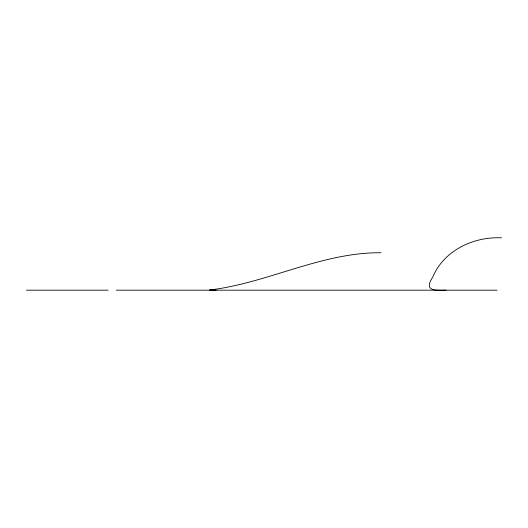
<?xml version="1.0" encoding="UTF-8"?>
<svg xmlns="http://www.w3.org/2000/svg" width="528" height="528" viewBox="0 0 528 528"><rect width="100%" height="100%" fill="white"/><g stroke="black" fill="none" stroke-linecap="round" stroke-linejoin="round"><path stroke-width="0.79" d="M501.6 237.824C473.596 236.478 443.962 250.351 432.736 277.088C423.284 291.667 435.376 290.294 446.444 290.176L497.039 290.176M380.932 252.74C321.407 252.285 267.953 283.015 209.636 290.024L216.084 290.176M26.4 290.176L108.055 290.176M116.299 290.176L446.002 290.176"/></g></svg>
